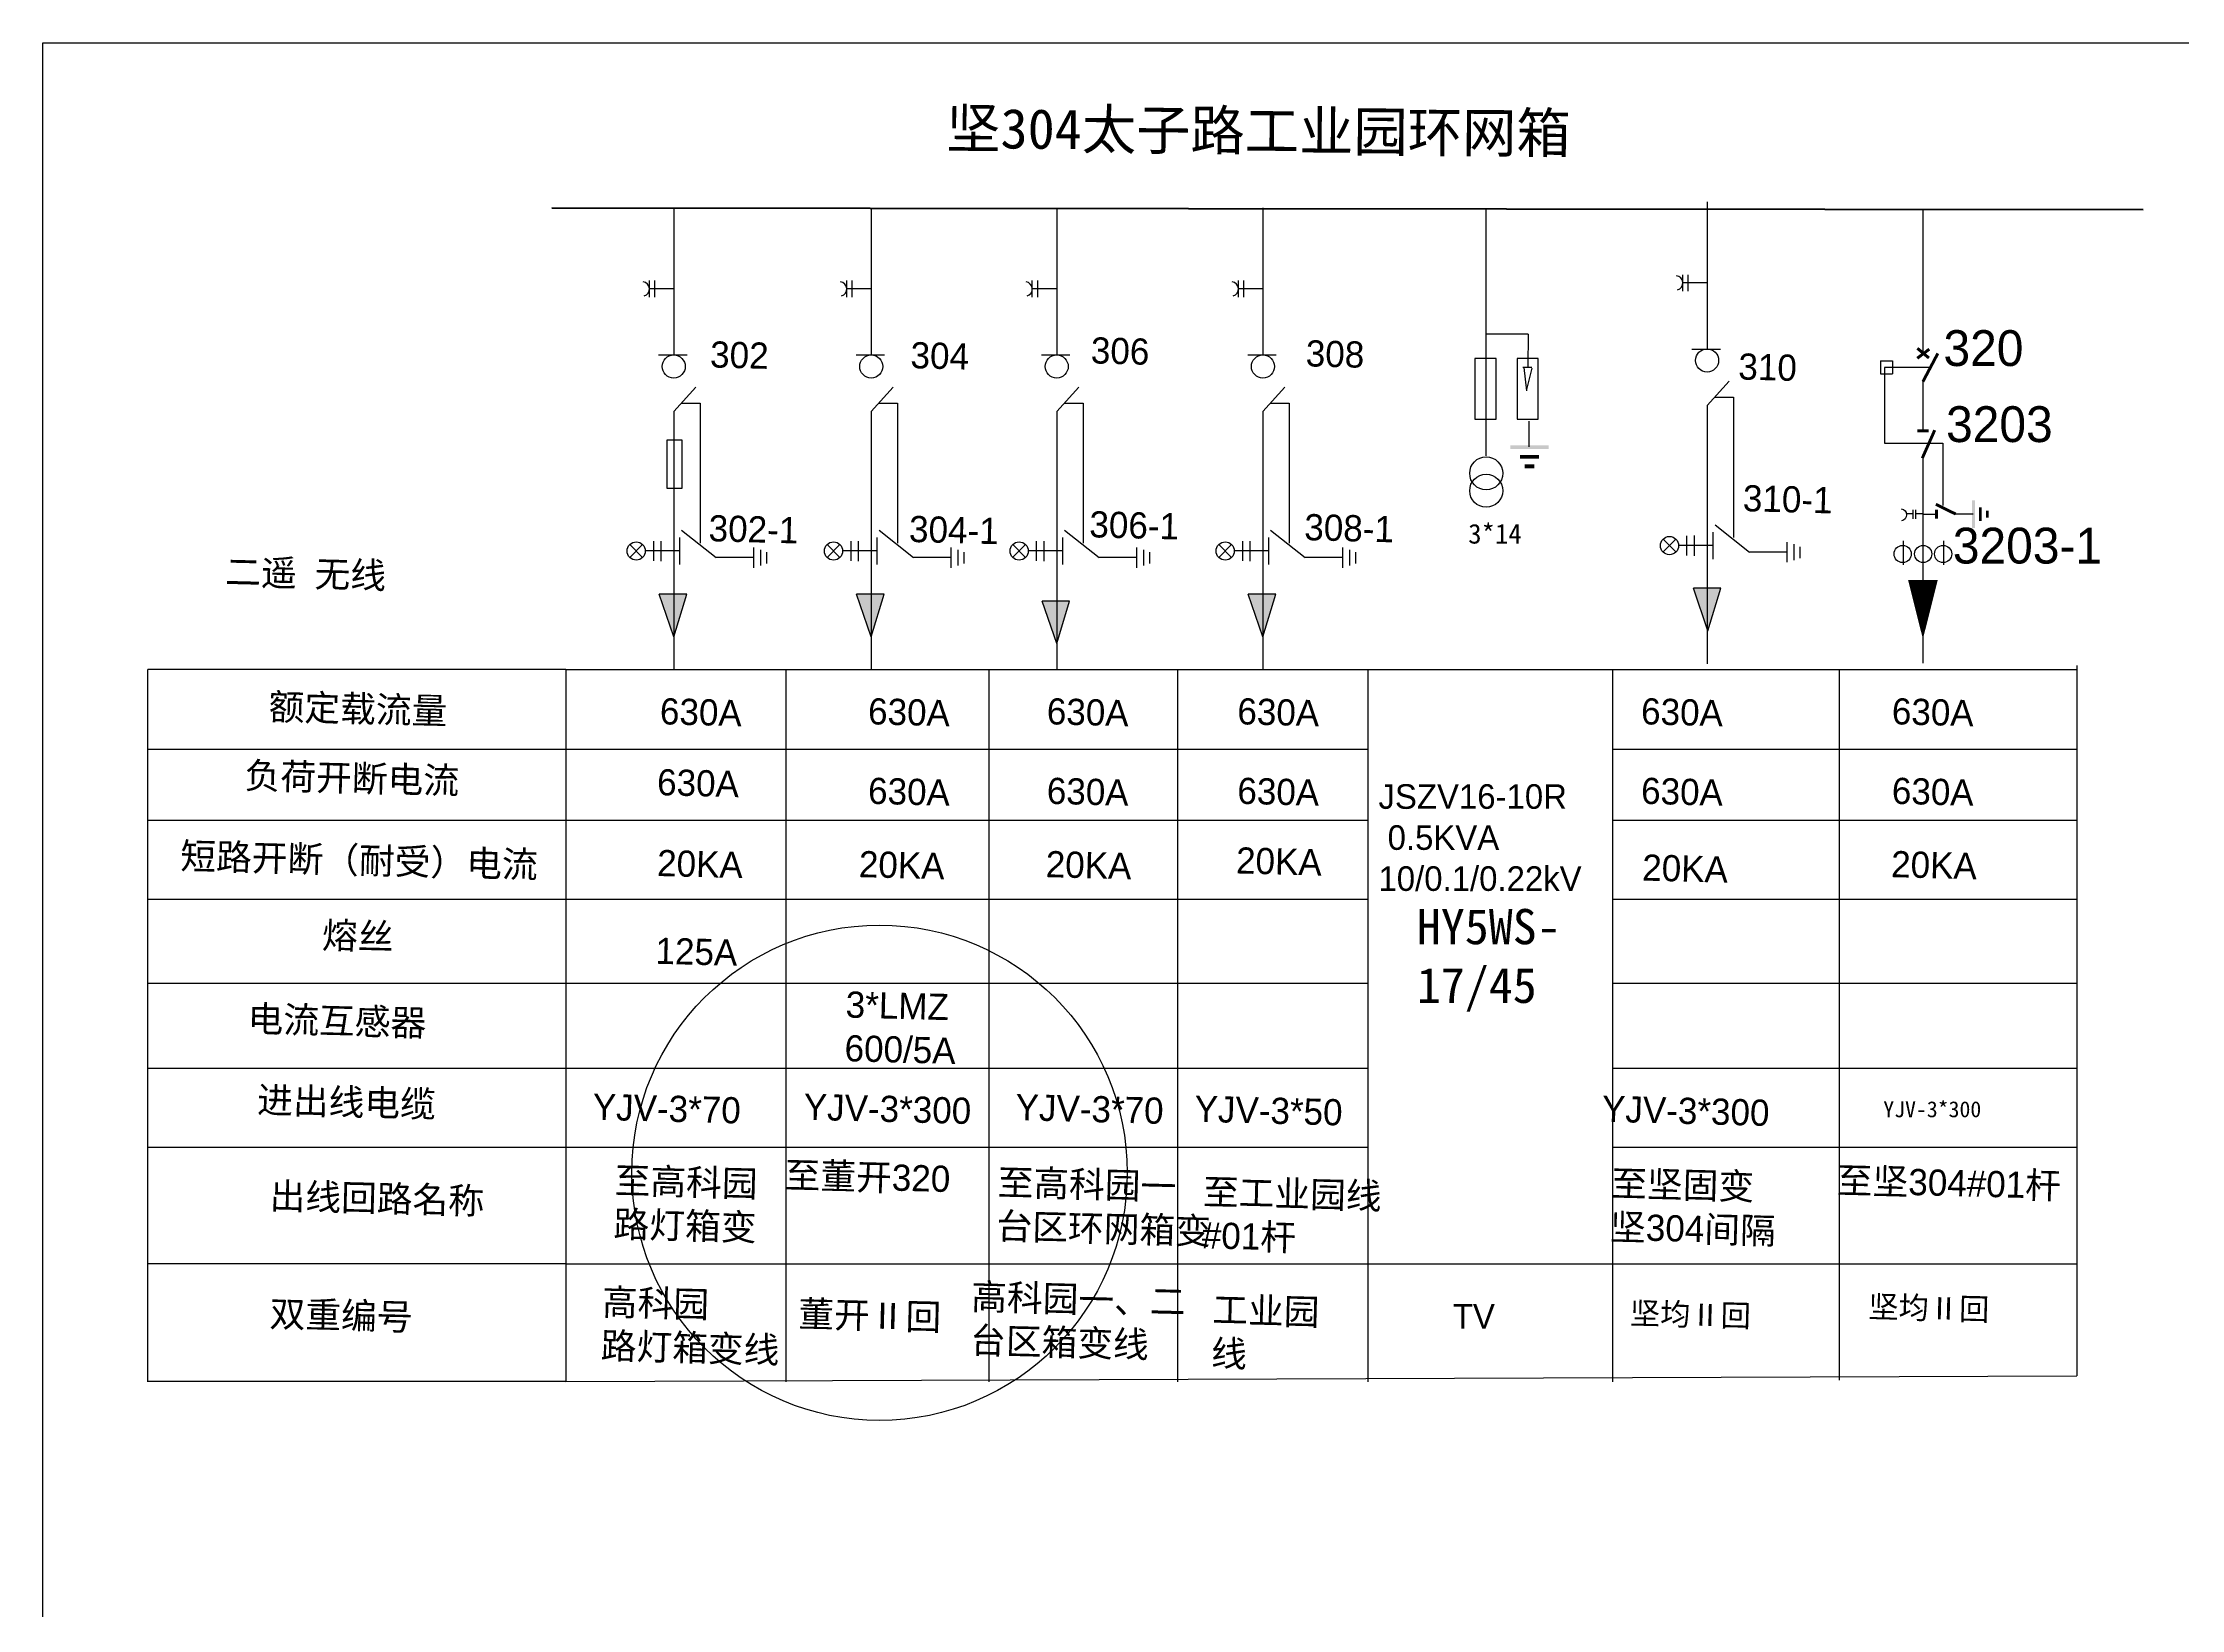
# Model space of a CAD drawing. Header units: millimetres. Extents: x 73 to 3160, y 190 to 2736.
# Drawn here: x 73 to 1810, y 1463 to 2736 of the extents above; entities that cross this region are included whole.
import ezdxf

# ---------------------------------------------------------------- set-up
doc = ezdxf.new("R2010")
doc.units = ezdxf.units.MM
doc.layers.add('1', color=7, linetype='Continuous')
doc.styles.add('_txtstyle_5.32_0_0', font='simsun.ttc', dxfattribs={"height": 5.321023})
doc.styles.add('_txtstyle_8.09_0_0', font='simsun.ttc', dxfattribs={"height": 8.087956})
doc.styles.add('hztxt_txtstyle_0.00_0_0', font='', dxfattribs={"bigfont": 'hztxt.shx'})
doc.styles.add('hztxt_txtstyle_2.50_0_0', font='', dxfattribs={"height": 2.5, "bigfont": 'hztxt.shx'})
doc.styles.add('hztxt_txtstyle_20.00_0_0', font='', dxfattribs={"height": 20, "bigfont": 'hztxt.shx'})
doc.styles.add('hztxt_txtstyle_2000.00_0_02000', font='', dxfattribs={"height": 2000, "bigfont": 'hztxt.shx'})
doc.styles.add('黑体_txtstyle_13.00_0_0', font='simhei.ttf', dxfattribs={"height": 13})
doc.styles.get('hztxt_txtstyle_0.00_0_0').set_extended_font_data('hztxt')
doc.styles.get('hztxt_txtstyle_2.50_0_0').set_extended_font_data('hztxt')
doc.styles.get('hztxt_txtstyle_20.00_0_0').set_extended_font_data('hztxt')
doc.styles.get('hztxt_txtstyle_2000.00_0_02000').set_extended_font_data('hztxt')

# ---------------------------------------------------------------- blocks, each defined once
blk = doc.blocks.new('JD')
for points in [[(-2, 0.2), (-2, -0.2), (2, 0.2), (2, -0.2)], [(1, -1.2), (1, -0.8), (-1, -1.2), (-1, -0.8)], [(-0.5, -1.8), (-0.5, -2.2), (0.5, -1.8), (0.5, -2.2)]]:
    blk.add_trace(points)

msp = doc.modelspace()

# ---------------------------------------------------------------- hatches: boundary and pattern name
h = msp.add_hatch(color=256)
h.paths.add_polyline_path([(585.3, 2287.7), (573.5, 2287.7), (585.3, 2253.1)])
h.paths.add_polyline_path([(595.8, 2287.7), (585.3, 2287.7), (585.3, 2253.1)])
h = msp.add_hatch(color=256)
h.paths.add_polyline_path([(745.7, 2287.7), (733.8, 2287.7), (745.7, 2253.1)])
h.paths.add_polyline_path([(756.2, 2287.7), (745.7, 2287.7), (745.7, 2253.1)])
h = msp.add_hatch(color=256)
h.paths.add_polyline_path([(896.4, 2282.2), (884.6, 2282.2), (896.4, 2247.6)])
h.paths.add_polyline_path([(906.9, 2282.2), (896.4, 2282.2), (896.4, 2247.6)])
h = msp.add_hatch(color=256)
h.paths.add_polyline_path([(1063.9, 2287.7), (1052, 2287.7), (1063.9, 2253.1)])
h.paths.add_polyline_path([(1074.4, 2287.7), (1063.9, 2287.7), (1063.9, 2253.1)])
h = msp.add_hatch(color=256)
h.paths.add_polyline_path([(1425.4, 2292.6), (1413.6, 2292.6), (1425.4, 2258)])
h.paths.add_polyline_path([(1436, 2292.6), (1425.4, 2292.6), (1425.4, 2258)])

# ---------------------------------------------------------------- linework, layer by layer
for p, q in [((1424.8, 2606.6), (1424.8, 2487)), ((585.3, 2601.8), (585.3, 2482.2)), ((745.7, 2601.8), (745.7, 2482.2)), ((896.4, 2601.8), (896.4, 2482.2)), ((1063.9, 2601.8), (1063.9, 2482.2)), ((565.5, 2529.1), (565.5, 2542.6)), ((569.9, 2529.1), (569.9, 2542.6)), ((725.9, 2529.1), (725.9, 2542.6)), ((730.2, 2529.1), (730.2, 2542.6)), ((876.6, 2529.1), (876.6, 2542.6)), ((881, 2529.1), (881, 2542.6)), ((1044.1, 2529.1), (1044.1, 2542.6)), ((1048.4, 2529.1), (1048.4, 2542.6)), ((1405, 2534), (1405, 2547.4)), ((1424.8, 2540.7), (1405, 2540.7)), ((1409.3, 2534), (1409.3, 2547.4)), ((585.3, 2535.8), (565.5, 2535.8)), ((745.7, 2535.8), (725.9, 2535.8)), ((896.4, 2535.8), (876.6, 2535.8)), ((1063.9, 2535.8), (1044.1, 2535.8)), ((1412.5, 2487), (1435.6, 2487)), ((573, 2482.2), (596.2, 2482.2)), ((733.4, 2482.2), (756.5, 2482.2)), ((884.1, 2482.2), (907.2, 2482.2)), ((1051.6, 2482.2), (1074.7, 2482.2)), ((585.3, 2436.3), (603.2, 2456)), ((745.7, 2436.3), (763.6, 2456)), ((896.4, 2436.3), (914.3, 2456)), ((1063.9, 2436.3), (1081.8, 2456)), ((1424.8, 2441.2), (1442.7, 2460.9)), ((585.3, 2436.3), (585.3, 2226.5)), ((591.5, 2443.1), (606.8, 2443.1)), ((606.8, 2443.1), (606.8, 2329.3)), ((745.7, 2436.3), (745.7, 2226.5)), ((751.8, 2443.1), (767.1, 2443.1)), ((767.1, 2443.1), (767.1, 2329.3)), ((896.4, 2436.3), (896.4, 2226.5)), ((902.6, 2443.1), (917.9, 2443.1)), ((917.9, 2443.1), (917.9, 2329.3)), ((1063.9, 2436.3), (1063.9, 2226.5)), ((1070, 2443.1), (1085.3, 2443.1)), ((1085.3, 2443.1), (1085.3, 2329.3)), ((1424.8, 2441.2), (1424.8, 2231.3)), ((1430.9, 2447.9), (1446.2, 2447.9)), ((1446.2, 2447.9), (1446.2, 2333.8)), ((1280, 2428.5), (1280, 2407.5)), ((549.5, 2317.6), (559.9, 2328.1)), ((560, 2317.6), (549.6, 2328.1)), ((569, 2314.8), (569, 2330.9)), ((575.1, 2314.7), (575.1, 2331)), ((590, 2333.8), (590, 2311.9)), ((591.7, 2339.7), (619.7, 2317.5)), ((720.3, 2317.6), (709.9, 2328.1)), ((709.9, 2317.6), (720.3, 2328.1)), ((729.3, 2314.8), (729.3, 2330.9)), ((735.5, 2314.7), (735.5, 2331)), ((750.3, 2333.8), (750.3, 2311.9)), ((752.1, 2339.7), (780, 2317.5)), ((860.6, 2317.6), (871, 2328.1)), ((871.1, 2317.6), (860.7, 2328.1)), ((880.1, 2314.8), (880.1, 2330.9)), ((886.2, 2314.7), (886.2, 2331)), ((901.1, 2333.8), (901.1, 2311.9)), ((902.8, 2339.7), (930.8, 2317.5)), ((1038.5, 2317.6), (1028.1, 2328.1)), ((1028.1, 2317.6), (1038.5, 2328.1)), ((1047.5, 2314.8), (1047.5, 2330.9)), ((1053.7, 2314.7), (1053.7, 2331)), ((1068.5, 2333.8), (1068.5, 2311.9)), ((1070.2, 2339.7), (1098.2, 2317.5)), ((1389, 2322.1), (1399.4, 2332.6)), ((1399.4, 2322.1), (1389, 2332.6)), ((1408.4, 2319.3), (1408.4, 2335.3)), ((1414.6, 2319.1), (1414.6, 2335.5)), ((1429.4, 2338.3), (1429.4, 2316.3)), ((1431.2, 2344.2), (1459.1, 2321.9)), ((1489.8, 2313.8), (1489.8, 2330.1)), ((1495.4, 2315.4), (1495.4, 2328.4)), ((590, 2322.9), (562.2, 2322.9)), ((650.4, 2317.5), (619.7, 2317.5)), ((650.4, 2309.3), (650.4, 2325.7)), ((656, 2311), (656, 2323.9)), ((660.9, 2312.8), (660.9, 2321.9)), ((750.3, 2322.9), (722.5, 2322.9)), ((810.7, 2317.5), (780, 2317.5)), ((810.7, 2309.3), (810.7, 2325.7)), ((816.3, 2311), (816.3, 2323.9)), ((821.2, 2312.8), (821.2, 2321.9)), ((901.1, 2322.9), (873.2, 2322.9)), ((961.5, 2317.5), (930.8, 2317.5)), ((961.5, 2309.3), (961.5, 2325.7)), ((967.1, 2311), (967.1, 2323.9)), ((972, 2312.8), (972, 2321.9)), ((1068.5, 2322.9), (1040.7, 2322.9)), ((1128.9, 2317.5), (1098.2, 2317.5)), ((1128.9, 2309.3), (1128.9, 2325.7)), ((1134.5, 2311), (1134.5, 2323.9)), ((1139.4, 2312.8), (1139.4, 2321.9)), ((1429.4, 2327.3), (1401.6, 2327.3)), ((1489.8, 2321.9), (1459.1, 2321.9)), ((1500.3, 2317.2), (1500.3, 2326.4)), ((585.3, 2253.1), (573.5, 2287.7)), ((595.8, 2287.7), (573.5, 2287.7)), ((585.3, 2253.1), (595.8, 2287.7)), ((745.7, 2253.1), (733.8, 2287.7)), ((756.2, 2287.7), (733.8, 2287.7)), ((745.7, 2253.1), (756.2, 2287.7)), ((896.4, 2247.6), (884.6, 2282.2)), ((906.9, 2282.2), (884.6, 2282.2)), ((896.4, 2247.6), (906.9, 2282.2)), ((1063.9, 2253.1), (1052, 2287.7)), ((1074.4, 2287.7), (1052, 2287.7)), ((1063.9, 2253.1), (1074.4, 2287.7)), ((1436, 2292.6), (1413.6, 2292.6)), ((1425.4, 2258), (1413.6, 2292.6)), ((1425.4, 2258), (1436, 2292.6)), ((158.1, 1647.9), (158.1, 2226.5)), ((497.6, 2226.5), (158.1, 2226.5)), ((497.6, 2226.5), (497.6, 1647.9)), ((497.6, 2226.5), (1725.1, 2226.5)), ((676.3, 2226.5), (676.3, 1647.9)), ((841.3, 2226.5), (841.3, 1647.9)), ((994.4, 2226.5), (994.4, 1647.9)), ((1149.2, 2226.5), (1149.2, 1647.9)), ((1347.9, 2226.5), (1347.9, 1647.9)), ((1532.1, 2226.5), (1532.1, 1649.3)), ((1725.1, 2229.8), (1725.1, 1652.6)), ((158.1, 2161.9), (1149.2, 2161.9)), ((158.1, 2104.2), (1149.2, 2104.2)), ((158.1, 2039.9), (1149.2, 2039.9)), ((158.1, 1971.7), (1149.2, 1971.7)), ((158.1, 1902.8), (1149.2, 1902.8)), ((158.1, 1838.4), (1149.2, 1838.4)), ((497.6, 1743.8), (158.1, 1743.8)), ((497.6, 1743.8), (1725.1, 1743.8)), ((497.6, 1648), (1725.1, 1652.6)), ((497.6, 1648), (158.1, 1648))]:
    msp.add_line(p, q)
at = {"lineweight": 70}
msp.add_line((486.2, 2601.8), (1779.1, 2600.3), dxfattribs=at)
at = {"linetype": 'Continuous'}
for p, q in [((1245.3, 2400.1), (1245.3, 2600.9)), ((1279.3, 2499.2), (1245.2, 2499.2)), ((1279.3, 2499.2), (1279.2, 2472.6)), ((1282.4, 2472.1), (1275, 2472.1)), ((1276, 2472.1), (1278.1, 2453.1)), ((1282.4, 2471.5), (1278.1, 2454.2))]:
    msp.add_line(p, q, dxfattribs=at)
at = {"ltscale": 12.821227}
for p, q in [((1347.9, 2161.9), (1725.1, 2161.9)), ((1347.9, 2104.2), (1725.1, 2104.2)), ((1347.9, 2039.9), (1725.1, 2039.9)), ((1347.9, 1971.7), (1725.1, 1971.7)), ((1347.9, 1902.8), (1725.1, 1902.8)), ((1347.9, 1838.4), (1725.1, 1838.4))]:
    msp.add_line(p, q, dxfattribs=at)
for points in [[(72.7, 2735.9), (3159.6, 2735.9), (3159.6, 190.2), (72.7, 190.2)], [(579.9, 2413.2), (591.9, 2413.2), (591.9, 2373.6), (579.9, 2373.6)]]:
    msp.add_lwpolyline(points, close=True)
at = {"linetype": 'Continuous'}
for points in [[(1253.4, 2479.3), (1236.2, 2479.3), (1236.2, 2430.1), (1253.4, 2430.1)], [(1287.6, 2479.3), (1270.4, 2479.3), (1270.4, 2430.1), (1287.6, 2430.1)]]:
    msp.add_lwpolyline(points, close=True, dxfattribs=at)
for centre, radius in [((1424.8, 2477.7), 9.37), ((585.3, 2472.8), 9.37), ((745.7, 2472.8), 9.37), ((896.4, 2472.8), 9.37), ((1063.9, 2472.8), 9.37), ((554.8, 2322.9), 7.4), ((715.1, 2322.9), 7.4), ((865.9, 2322.9), 7.4), ((1033.3, 2322.9), 7.4), ((1394.2, 2327.3), 7.4)]:
    msp.add_circle(centre, radius)
for centre in [(1245.3, 2386), (1245.3, 2371.9)]:
    msp.add_circle(centre, 13.4, dxfattribs=at)
at = {"color": 1}
msp.add_circle((752.5, 1817.7), 201.2, dxfattribs=at)
for centre in [(559.7, 2535.8), (720.1, 2535.8), (870.8, 2535.8), (1038.3, 2535.8), (1399.2, 2540.7)]:
    msp.add_arc(centre, 5.79, 285.4746, 83.4913)
for points in [[(1296.1, 2408.8), (1296.1, 2405.7), (1265, 2408.8), (1265, 2405.7)], [(1272.8, 2397.9), (1272.8, 2401), (1288.3, 2397.9), (1288.3, 2401)], [(1284.5, 2393.2), (1284.5, 2390.1), (1276.7, 2393.2), (1276.7, 2390.1)]]:
    msp.add_trace(points)
at = {"layer": '1'}
for p, q in [((1600.1, 2599.7), (1600.1, 2483.1)), ((1565.7, 2477.5), (1565.7, 2466.8)), ((1565.7, 2477.5), (1575.4, 2477.5)), ((1568.8, 2471.9), (1568.8, 2410.5)), ((1604.9, 2471.9), (1568.8, 2471.9)), ((1575.4, 2477.5), (1575.4, 2466.8)), ((1565.7, 2466.8), (1575.4, 2466.8)), ((1600.1, 2461.2), (1600.1, 2421.2)), ((1568.8, 2410.5), (1616.4, 2410.5)), ((1600.1, 2401.3), (1600.1, 2283.4)), ((1616.4, 2410.5), (1616.4, 2359.8)), ((1600.1, 2352.9), (1611.2, 2352.9)), ((1625.8, 2353.2), (1641, 2353.2)), ((1584.1, 2331.2), (1584.1, 2311.6)), ((1616.8, 2331.2), (1616.8, 2311.6)), ((1600.1, 2267.6), (1600.1, 2231.7))]:
    msp.add_line(p, q, dxfattribs=at)
at = {"layer": '1', "const_width": 2.42}
for points in [[(1595.5, 2479.5), (1605.3, 2486.9)], [(1595.6, 2487.6), (1605, 2479.7)], [(1600.1, 2460.5), (1612.2, 2483.4)], [(1595.7, 2420.6), (1604.7, 2420.6)], [(1599.6, 2398.3), (1609.7, 2421.1)], [(1610.6, 2360.9), (1626.7, 2352.9)], [(1611.2, 2356.6), (1611.2, 2349.2)], [(1594.1, 2282.7), (1606.4, 2282.7), (1600.1, 2270.2), (1594.3, 2282.9)]]:
    msp.add_lwpolyline(points, dxfattribs=at)
at = {"layer": '1'}
for points, format in [([(1582.5, 2357.1, -0.877934), (1582.7, 2347.4)], "xyb"), ([(1600.1, 2299.4, 24.2, 0, 0), (1600.1, 2251.3, 0, 0, 0)], "xyseb")]:
    msp.add_lwpolyline(points, format=format, dxfattribs=at)
for points in [[(1592, 2353), (1586.9, 2353)], [(1592, 2356.4), (1592, 2349)], [(1594.2, 2356.4), (1594.2, 2349)], [(1600.1, 2353), (1594.2, 2353)]]:
    msp.add_lwpolyline(points, dxfattribs=at)
for centre in [(1583.7, 2320.5), (1600.3, 2320.5), (1616.5, 2320.5)]:
    msp.add_circle(centre, 6.97, dxfattribs=at)

# ---------------------------------------------------------------- block references
at = {"layer": '1', "xscale": 5.636193413622095, "yscale": 5.636193413622095, "zscale": 5.636193416704894, "rotation": 90}
msp.add_blockref('JD', (1641.2, 2352.8), dxfattribs=at)

# ---------------------------------------------------------------- texts
at = {"linetype": 'Continuous', "style": 'hztxt_txtstyle_2.50_0_0'}
for s, p in [('320', (1616.8, 2473.2)), ('3203', (1618.9, 2411.4)), ('3203-1', (1624.4, 2312.7))]:
    msp.add_text(s, height=29.12, dxfattribs=at).set_placement(p)
msp.add_text('3*14', height=15.99).set_placement((1230.7, 2328.9))
at = {"attachment_point": 1}
for s, insert, char_height, width, rotation, style in [('{\\fSimSun|b0|i0|c134|p2;\\H4x;坚\\fKaiTi_GB2312|b0|i0|c134|p49;304\\fSimSun|b0|i0|c134|p2;太子路工业园环网箱}', (806.8, 2682.7), 8.088, 3206.722, 359.5341, '_txtstyle_8.09_0_0'), ('{\\f\uffbfﾬￌﾣﾤ_GB2312|b0|i0|c134|p49;\\H4x;125A}', (570.8, 2008.8), 5.321, 2109.685, 358.5424, '_txtstyle_5.32_0_0'), ('{\\f\uffbfﾬￌﾣﾤ_GB2312|b0|i0|c134|p49;\\H4x;YJV-3*70}', (519.8, 1882), 5.321, 2109.685, 358.5424, '_txtstyle_5.32_0_0'), ('{\\f\uffbfﾬￌﾣﾤ_GB2312|b0|i0|c134|p49;\\H4x;YJV-3*50}', (1008.7, 1880.4), 5.321, 2109.685, 358.5424, '_txtstyle_5.32_0_0')]:
    msp.add_mtext(s, dxfattribs=dict(at, insert=insert, char_height=char_height, width=width, rotation=rotation, style=style))
at = {"attachment_point": 1, "rotation": 358.5424}
for s, insert, char_height, width in [('{\\f\uffbfﾬￌﾣﾤ_GB2312|b0|i0|c134|p49;\\P\\H4x;302}', (615.4, 2502.2), 5.321, 2109.685), ('{\\f\uffbfﾬￌﾣﾤ_GB2312|b0|i0|c134|p49;\\P\\H4x;304}', (778.2, 2501.6), 5.321, 2109.685), ('{\\f\uffbfﾬￌﾣﾤ_GB2312|b0|i0|c134|p49;\\P\\H4x;306}', (924.7, 2505.5), 5.321, 2109.685), ('{\\f\uffbfﾬￌﾣﾤ_GB2312|b0|i0|c134|p49;\\P\\H4x;308}', (1099.3, 2503.1), 5.321, 2109.685), ('{\\f\uffbfﾬￌﾣﾤ_GB2312|b0|i0|c134|p49;\\H4x;\\P310}', (1451.4, 2519), 5.321, 2109.685), ('{\\f\uffbfﾬￌﾣﾤ_GB2312|b0|i0|c134|p49;\\P\\H4x;310-1}', (1454.4, 2385.4), 5.321, 2109.685), ('{\\f\uffbfﾬￌﾣﾤ_GB2312|b0|i0|c134|p49;\\P\\H4x;302-1}', (614.2, 2361), 5.321, 2109.685), ('{\\f\uffbfﾬￌﾣﾤ_GB2312|b0|i0|c134|p49;\\P\\H4x;304-1}', (777, 2360.4), 5.321, 2109.685), ('{\\f\uffbfﾬￌﾣﾤ_GB2312|b0|i0|c134|p49;\\P\\H4x;306-1}', (923.5, 2364.2), 5.321, 2109.685), ('{\\f\uffbfﾬￌﾣﾤ_GB2312|b0|i0|c134|p49;\\P\\H4x;308-1}', (1098.1, 2361.9), 5.321, 2109.685), ('{\\fSimSun|b0|i0|c134|p2;\\H4x;二遥 无线}', (221.3, 2316.9), 5.321, 2109.685), ('{\\fSimSun|b0|i0|c134|p2;\\H4x;额定载流量}', (256.5, 2207.2), 5.321, 2109.685), ('{\\f\uffbfﾬￌﾣﾤ_GB2312|b0|i0|c134|p49;\\H4x;630A}', (574.4, 2203.4), 5.321, 2109.685), ('{\\f\uffbfﾬￌﾣﾤ_GB2312|b0|i0|c134|p49;\\H4x;630A}', (743.5, 2203.4), 5.321, 2109.685), ('{\\f\uffbfﾬￌﾣﾤ_GB2312|b0|i0|c134|p49;\\H4x;630A}', (888.7, 2203.4), 5.321, 2109.685), ('{\\f\uffbfﾬￌﾣﾤ_GB2312|b0|i0|c134|p49;\\H4x;630A}', (1043.5, 2203.4), 5.321, 2109.685), ('{\\f\uffbfﾬￌﾣﾤ_GB2312|b0|i0|c134|p49;\\H4x;630A}', (1371.5, 2203.4), 5.321, 2109.685), ('{\\f\uffbfﾬￌﾣﾤ_GB2312|b0|i0|c134|p49;\\H4x;630A}', (1575.2, 2203.4), 5.321, 2109.685), ('{\\f\uffbfﾬￌﾣﾤ_GB2312|b0|i0|c134|p49;\\H4x;负荷开断电流}', (237, 2151.3), 5.321, 2109.685), ('{\\f\uffbfﾬￌﾣﾤ_GB2312|b0|i0|c134|p49;\\H4x;630A}', (572.1, 2145.8), 5.321, 2109.685), ('{\\f\uffbfﾬￌﾣﾤ_GB2312|b0|i0|c134|p49;\\H4x;630A}', (743.5, 2138.8), 5.321, 2109.685), ('{\\f\uffbfﾬￌﾣﾤ_GB2312|b0|i0|c134|p49;\\H4x;630A}', (888.7, 2138.8), 5.321, 2109.685), ('{\\f\uffbfﾬￌﾣﾤ_GB2312|b0|i0|c134|p49;\\H4x;630A}', (1043.5, 2138.8), 5.321, 2109.685), ('{\\f\uffbfﾬￌﾣﾤ_GB2312|b0|i0|c134|p49;\\H4x;630A}', (1371.5, 2138.8), 5.321, 2109.685), ('{\\f\uffbfﾬￌﾣﾤ_GB2312|b0|i0|c134|p49;\\H4x;630A}', (1575.2, 2138.8), 5.321, 2109.685), ('{\\f\uffbfﾬￌﾣﾤ_GB2312|b0|i0|c134|p49;\\H4x;短路开断（耐受）电流}', (184.8, 2086), 5.321, 2109.685), ('{\\f\uffbfﾬￌﾣﾤ_GB2312|b0|i0|c134|p49;\\H4x;20KA}', (572.1, 2080.1), 5.321, 2109.685), ('{\\f\uffbfﾬￌﾣﾤ_GB2312|b0|i0|c134|p49;\\H4x;20KA}', (736, 2079.2), 5.321, 2109.685), ('{\\f\uffbfﾬￌﾣﾤ_GB2312|b0|i0|c134|p49;\\H4x;20KA}', (887.8, 2079.2), 5.321, 2109.685), ('{\\f\uffbfﾬￌﾣﾤ_GB2312|b0|i0|c134|p49;\\H4x;20KA}', (1042.4, 2082.2), 5.321, 2109.685), ('{\\f\uffbfﾬￌﾣﾤ_GB2312|b0|i0|c134|p49;\\H4x;20KA}', (1372.4, 2076.4), 5.321, 2109.685), ('{\\f\uffbfﾬￌﾣﾤ_GB2312|b0|i0|c134|p49;\\H4x;20KA}', (1574.6, 2079.2), 5.321, 2109.685), ('{\\f\uffbfﾬￌﾣﾤ_GB2312|b0|i0|c134|p49;\\H4x;熔丝}', (299.9, 2021.5), 5.321, 2109.685), ('{\\f\uffbfﾬￌﾣﾤ_GB2312|b0|i0|c134|p49;\\H4x;3*LMZ\\P600/5A}', (725.3, 1965.1), 5.321, 2109.685), ('{\\f\uffbfﾬￌﾣﾤ_GB2312|b0|i0|c134|p49;\\H4x;电流互感器}', (239.4, 1953.7), 5.321, 2109.685), ('{\\f\uffbfﾬￌﾣﾤ_GB2312|b0|i0|c134|p49;\\H4x;进出线电缆}', (247.2, 1887.7), 5.321, 2109.685), ('{\\f\uffbfﾬￌﾣﾤ_GB2312|b0|i0|c134|p49;\\H4x;YJV-3*300}', (691.2, 1882), 5.321, 2109.685), ('{\\f\uffbfﾬￌﾣﾤ_GB2312|b0|i0|c134|p49;\\H4x;YJV-3*70}', (863.3, 1881.7), 5.321, 2109.685), ('{\\f\uffbfﾬￌﾣﾤ_GB2312|b0|i0|c134|p49;\\H4x;YJV-3*300}', (1339.7, 1880.4), 5.321, 2109.685), ('{\\fSimSun|b0|i0|c134|p2;\\H4x;至高科园\\f\uffbfﾬￌﾣﾤ_GB2312|b0|i0|c134|p49;\\P\\fSimSun|b0|i0|c134|p2;路灯箱变}', (537.6, 1822.3), 5.321, 2109.685), ('{\\fSimSun|b0|i0|c134|p2;至董开\\f\uffbfﾬￌﾣﾤ_GB2312|b0|i0|c134|p49;320}', (675.7, 1826.7), 21.284, 149.879), ('{\\f\uffbfﾬￌﾣﾤ_GB2312|b0|i0|c134|p49;\\H4x;出线回路名称}', (257.3, 1809.8), 5.321, 2109.685), ('{\\f\uffbfﾬￌﾣﾤ_GB2312|b0|i0|c134|p49;\\H4x;至高科园一\\P台区环网箱变}', (848.7, 1820.8), 5.321, 2109.685), ('{\\f\uffbfﾬￌﾣﾤ_GB2312|b0|i0|c134|p49;\\H4x;至工业园线#01杆}', (1015.5, 1813.1), 5.321, 151.545), ('{\\f\uffbfﾬￌﾣﾤ_GB2312|b0|i0|c134|p49;\\H4x;至坚固变\\P坚304间隔}', (1347.2, 1820), 5.321, 2109.685), ('{\\fSimSun|b0|i0|c134|p2;\\H4x;至坚\\f\uffbfﾬￌﾣﾤ_GB2312|b0|i0|c134|p49;304#01\\fSimSun|b0|i0|c134|p2;杆}', (1530.5, 1822.4), 5.321, 207.762), ('{\\f\uffbfﾬￌﾣﾤ_GB2312|b0|i0|c134|p49;\\H4x;高科园\\P路灯箱变线}', (527.2, 1723.5), 5.321, 2109.685), ('{\\fSimSun|b0|i0|c134|p2;\\H4x;高科园一、二\\f\uffbfﾬￌﾣﾤ_GB2312|b0|i0|c134|p49;\\P\\fSimSun|b0|i0|c134|p2;台区箱变线}', (827.3, 1727.9), 5.321, 2109.685), ('{\\fSimSun|b0|i0|c134|p2;\\H3.383x;坚均Ⅱ回}', (1556.1, 1718.1), 5.321, 169.407), ('{\\f\uffbfﾬￌﾣﾤ_GB2312|b0|i0|c134|p49;\\H4x;双重编号}', (257.3, 1714), 5.321, 2109.685), ('{\\fSimSun|b0|i0|c134|p2;\\H4x;董开Ⅱ回}', (686.8, 1713.9), 5.321, 115.356), ('{\\f\uffbfﾬￌﾣﾤ_GB2312|b0|i0|c134|p49;\\H4x;工业园线}', (1023.1, 1717.3), 5.321, 100.641), ('{\\fSimSun|b0|i0|c134|p2;\\H3.383x;坚均Ⅱ回}', (1362.4, 1712.8), 5.321, 169.407)]:
    msp.add_mtext(s, dxfattribs=dict(at, insert=insert, char_height=char_height, width=width))
at = {"color": 7, "linetype": 'Continuous', "lineweight": 0, "ltscale": 14.445437, "insert": (1157.8, 2133.4), "char_height": 20, "width": 194.8, "attachment_point": 1, "style": 'hztxt_txtstyle_20.00_0_0'}
msp.add_mtext('JSZV16-10R^J 0.5KVA\\P10/0.1/0.22kV', dxfattribs=at)
at = {"linetype": 'Continuous', "insert": (1189, 2032), "char_height": 28.62, "width": 259.488, "attachment_point": 1, "style": 'hztxt_txtstyle_0.00_0_0'}
msp.add_mtext('{\\fSimSun|b0|i0|c134|p2;HY5WS-\\P17/45}', dxfattribs=at)
at = {"color": 7, "linetype": 'Continuous', "lineweight": 0, "ltscale": 7.692736, "insert": (1567.9, 1875.8), "char_height": 13, "attachment_point": 1, "style": '黑体_txtstyle_13.00_0_0'}
msp.add_mtext('YJV-3*300', dxfattribs=at)
at = {"color": 7, "linetype": 'Continuous', "lineweight": 0, "ltscale": 14.445437, "insert": (1218.2, 1711), "char_height": 20, "attachment_point": 1, "style": 'hztxt_txtstyle_2000.00_0_02000'}
msp.add_mtext('TV', dxfattribs=at)

doc.saveas('drawing.dxf')
